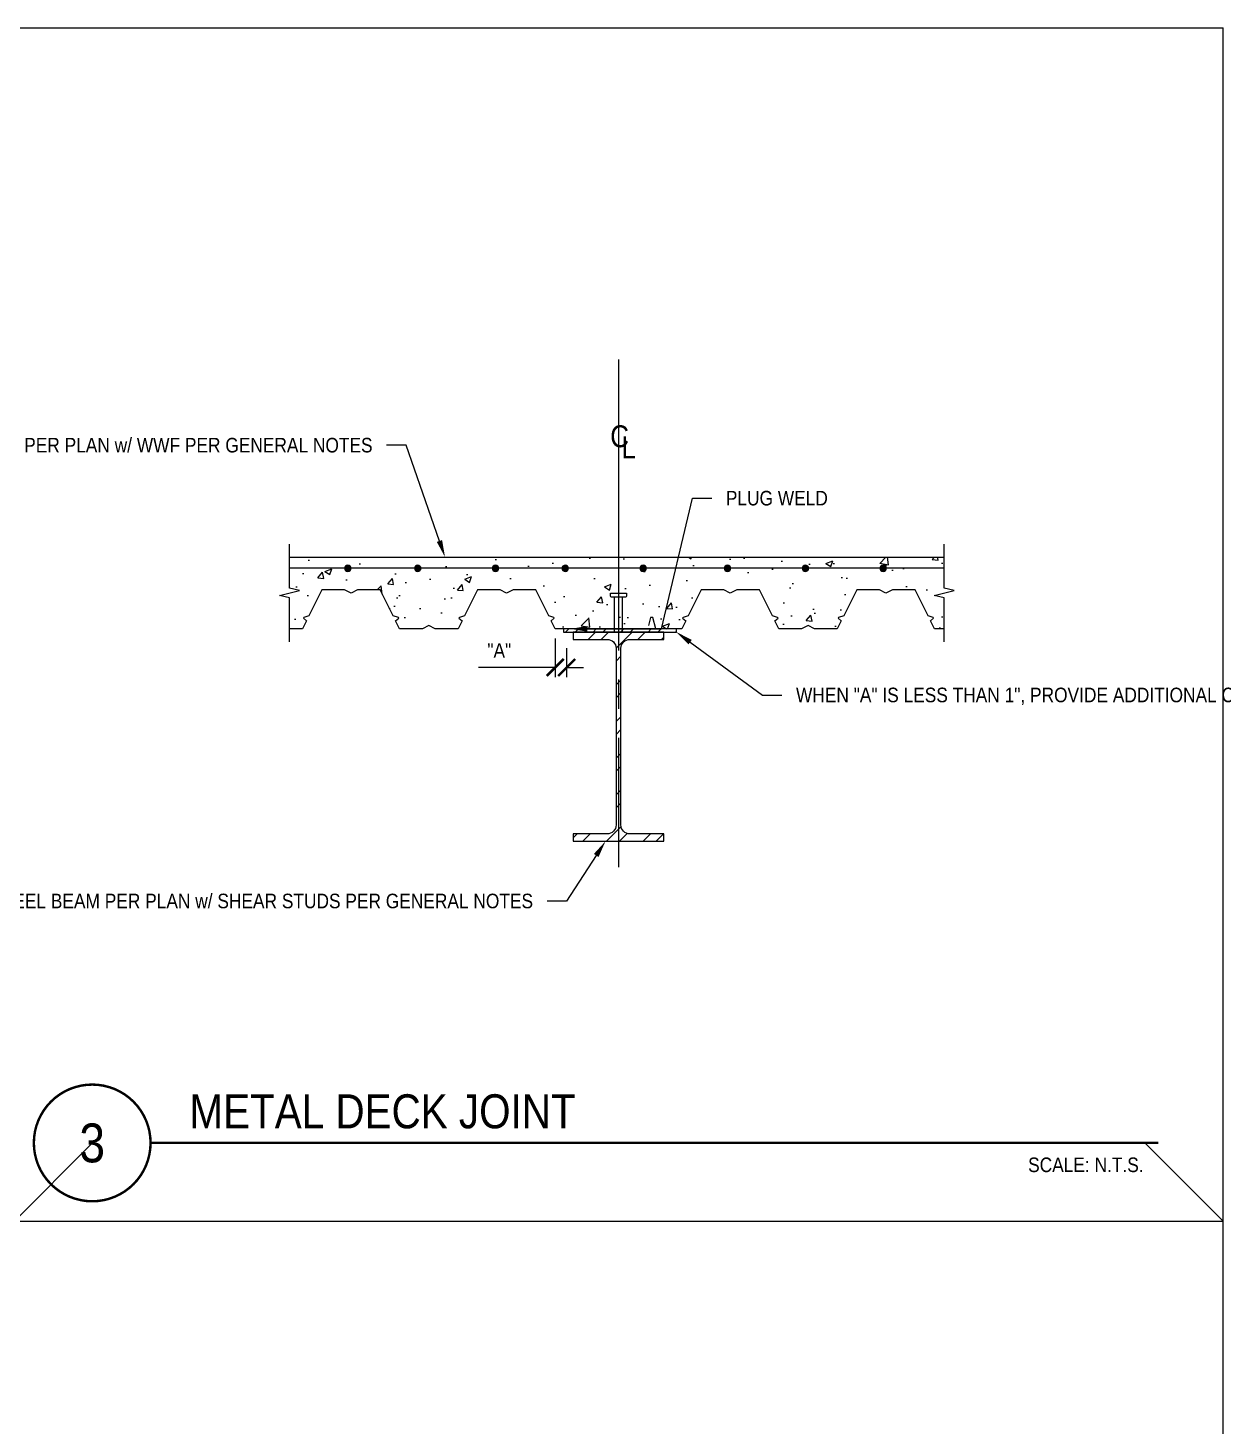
# Model space of a CAD drawing. Header units: inches. Extents: x -16404 to 14624, y -1591 to 16152.
# Drawn here: x -15517.6 to -15425.4, y 7884.2 to 7992 of the extents above; entities that cross this region are included whole.
import ezdxf
from ezdxf import colors
from ezdxf.entities.mleader import LeaderData, LeaderLine
from ezdxf.enums import TextEntityAlignment as Align
from ezdxf.math import Vec2, Vec3

# ---------------------------------------------------------------- set-up
doc = ezdxf.new("R2010")
doc.units = ezdxf.units.IN
doc.header["$LTSCALE"] = 24
doc.header["$MEASUREMENT"] = 0
doc.linetypes.add('CENTER2', pattern=[1.125, 0.75, -0.125, 0.125, -0.125])
doc.linetypes.add('DASHED2', pattern=[0.375, 0.25, -0.125])
doc.layers.get('0').update_dxf_attribs({"linetype": 'CONTINUOUS'})
doc.layers.get('DefPoints').update_dxf_attribs({"color": 251, "linetype": 'CONTINUOUS'})
for name, color, linetype in [('S-ANNO-DIMS', 2, 'CONTINUOUS'), ('S-ANNO-NOTE', 4, 'CONTINUOUS'), ('S-BOLT', 2, 'CONTINUOUS'), ('S-BREAK', 2, 'CONTINUOUS'), ('S-CONC', 4, 'CONTINUOUS'), ('S-GRID', 1, 'CENTER2'), ('S-REBAR', 7, 'CONTINUOUS'), ('S-STEEL', 4, 'CONTINUOUS')]:
    doc.layers.add(name, color=color, linetype=linetype)
doc.layers.add('S-ANNO-GRID-NONPLOT', color=251, linetype='CONTINUOUS', plot=False)
doc.layers.add('S-HATCH1', color=1, linetype='CONTINUOUS', transparency=0.5)
doc.layers.add('S-HATCH2', color=2, linetype='CONTINUOUS', transparency=0.5)
doc.styles.add('Arial', font='arial.ttf', dxfattribs={"width": 0.85})
doc.dimstyles.new('DIM-12$0', dxfattribs={"dimscale": 12, "dimtxt": 0.09375, "dimasz": 0.109375, "dimexe": 0.0625, "dimexo": 0.0625, "dimgap": 0.0625, "dimtad": 1, "dimdec": 4, "dimzin": 11, "dimdsep": 46, "dimlunit": 4, "dimtxsty": 'Arial', "dimblk": 'ARCHTICK', "dimblk1": 'ARCHTICK', "dimblk2": 'ARCHTICK', "dimsah": 1, "dimcen": 0.125, "dimdle": 0.0625, "dimclrd": 256, "dimclre": 256, "dimclrt": 4, "dimadec": 0, "dimazin": 0, "dimtfac": 0.75, "dimtdec": 4, "dimtofl": 0, "dimtmove": 0, "dimatfit": 3, "dimldrblk": 'ARCHTICK', "dimfxl": 1, "dimfrac": 1, "dimtolj": 1, "dimtzin": 11, "dimarcsym": 0})

# ---------------------------------------------------------------- blocks, each defined once
blk = doc.blocks.new('*U332')
at = {"const_width": 0.1875}
for points in [[(-4.5, 1.2e-15, -1), (4.5, 0, 3.732050807568882)], [(-4.5, 0, 1), (4.5, 0, -3.732050807568882)]]:
    blk.add_lwpolyline(points, format="xyb", dxfattribs=at)
blk.add_lwpolyline([(4.5, 0), (82.20909887525063, 0)], dxfattribs=at)
blk.add_circle((0, 0), 4.5)
at = {"style": 'Arial', "width": 0.85}
for tag, p in [('DWG_TITLE_1', (7.5, 6.1875)), ('DWG_TITLE_2', (7.5, 2.4375))]:
    blk.add_attdef(tag, text='', height=2.625, dxfattribs=at).set_placement(p, align=Align.MIDDLE_LEFT)
blk.add_attdef('#', text='', height=3, dxfattribs=at).set_placement((0, 0), align=Align.MIDDLE_CENTER)
blk.add_attdef('SCALE', text='', height=1.125, dxfattribs=at).set_placement((81.08409887525063, -1.125), align=Align.TOP_RIGHT)
blk = doc.blocks.new('CL-V12')
at = {"layer": 'DefPoints'}
blk.add_line((0, 5.936025320726912), (0, -5.936025320726912), dxfattribs=at)
at = {"layer": 'S-ANNO-NOTE', "color": 4, "char_height": 1.6875, "attachment_point": 5, "style": 'Arial'}
for s, insert, width in [('C', (0.0879226104952977, 0), 1.384716916780355), ('L', (0.7932882397290086, -0.8449597052604076), 1.059878922237381)]:
    blk.add_mtext(s, dxfattribs=dict(at, insert=insert, width=width))
blk = doc.blocks.new('_ARCHTICK')
at = {"color": 0, "linetype": 'ByBlock', "const_width": 0.15}
blk.add_lwpolyline([(-0.5, -0.5), (0.5, 0.5)], dxfattribs=at)
blk = doc.blocks.new('*D1039')
at = {"layer": 'DefPoints', "color": 0, "transparency": 16777216}
for p in [(-15476.9295603538, 7945.664636084678), (-15476.0545603538, 7944.914636084678), (-15476.0545603538, 7942.681865261008)]:
    blk.add_point(p, dxfattribs=at)
at = {"layer": 'S-ANNO-DIMS', "lineweight": -2, "transparency": 16777216}
for p, q in [((-15476.9295603538, 7944.914636084678), (-15476.9295603538, 7941.931865261008)), ((-15476.0545603538, 7944.164636084678), (-15476.0545603538, 7941.931865261008)), ((-15476.9295603538, 7942.681865261008), (-15482.85550726352, 7942.681865261008)), ((-15476.0545603538, 7942.681865261008), (-15474.7420603538, 7942.681865261008))]:
    blk.add_line(p, q, dxfattribs=at)
at = {"layer": 'S-ANNO-DIMS', "lineweight": -2, "transparency": 16777216, "xscale": 1.3125, "yscale": 1.3125, "zscale": 1.3125}
blk.add_blockref('_ARCHTICK', (-15476.9295603538, 7942.681865261008), dxfattribs=at)
at = {"layer": 'S-ANNO-DIMS', "lineweight": -2, "transparency": 16777216, "xscale": 1.3125, "yscale": 1.3125, "zscale": 1.3125, "rotation": 180}
blk.add_blockref('_ARCHTICK', (-15476.0545603538, 7942.681865261008), dxfattribs=at)
at = {"layer": 'S-ANNO-DIMS', "color": 4, "transparency": 16777216, "insert": (-15481.24775231809, 7943.994365261008), "char_height": 1.125, "attachment_point": 5, "style": 'Arial'}
blk.add_mtext('\\A1;"A"', dxfattribs=at)
blk = doc.blocks.new('_DotBlank')
at = {"color": 0, "lineweight": -2}
blk.add_line((-0.5, 0), (-1, 0), dxfattribs=at)
blk.add_circle((0, 0), 0.5, dxfattribs=at)
blk = doc.blocks.new('*U153')
h = blk.add_hatch(color=256)
h.dxf.hatch_style = 1
h.paths.add_polyline_path([(0.25, 1e-16, 1), (-0.25, 1e-16, 1)])
at = {"color": 0}
blk.add_circle((0, 1e-16), 0.25, dxfattribs=at)
blk = doc.blocks.new('W16x45')
at = {"layer": 'S-HATCH1'}
h = blk.add_hatch(dxfattribs=at)
h.set_pattern_fill('STEEL', color=256, scale=16, style=0)
h.set_pattern_definition([(45, (-250.4607083155943, -107.3444358688484), (-1.414213562373095, 1.414213562373095), []), (45, (-250.4607083155943, -106.3444358688484), (-1.414213562373095, 1.414213562373095), [])])
edge = h.paths.add_edge_path()
edge.add_line((3.499999743215994, -8.062499907108759), (3.499999743215994, -7.499999907108759))
edge.add_line((3.499999743215994, -7.499999907108759), (0.8749997432159944, -7.499999907108759))
edge.add_arc((0.8749997432159944, -6.812499907108759), 0.6875, 180, 270, ccw=False)
edge.add_line((0.1874997432159944, -6.812499907108759), (0.1874997432159944, 6.812500092891241))
edge.add_arc((0.8749997432159944, 6.812500092891241), 0.6875, 90, 180, ccw=False)
edge.add_line((0.8749997432159944, 7.500000092891241), (3.499999743215994, 7.500000092891241))
edge.add_line((3.499999743215994, 7.500000092891241), (3.499999743215994, 8.062500092891241))
edge.add_line((3.499999743215994, 8.062500092891241), (-3.500000256784006, 8.062500092891241))
edge.add_line((-3.500000256784006, 8.062500092891241), (-3.500000256784006, 7.500000092891241))
edge.add_line((-3.500000256784006, 7.500000092891241), (-0.8750002567840056, 7.500000092891241))
edge.add_arc((-0.8750002567840056, 6.812500092891241), 0.6875, 0, 90, ccw=False)
edge.add_line((-0.1875002567840056, 6.812500092891241), (-0.1875002567840056, -6.812499907108759))
edge.add_arc((-0.8750002567840056, -6.812499907108759), 0.6875, -90, 0, ccw=False)
edge.add_line((-0.8750002567840056, -7.499999907108759), (-3.500000256784006, -7.499999907108759))
edge.add_line((-3.500000256784006, -7.499999907108759), (-3.500000256784006, -8.062499907108759))
edge.add_line((-3.500000256784006, -8.062499907108759), (3.499999743215994, -8.062499907108759))
at = {"layer": 'S-STEEL'}
blk.add_lwpolyline([(3.499999743215994, -8.062499907108759), (3.499999743215994, -7.499999907108759), (0.8749997432159944, -7.499999907108759, -0.4142135623730958), (0.1874997432159944, -6.812499907108759), (0.1874997432159944, 6.812500092891241, -0.4142135623730958), (0.8749997432159944, 7.500000092891241), (3.499999743215994, 7.500000092891241), (3.499999743215994, 8.062500092891241), (-3.500000256784006, 8.062500092891241), (-3.500000256784006, 7.500000092891241), (-0.8750002567840056, 7.500000092891241, -0.4142135623730952), (-0.1875002567840056, 6.812500092891241), (-0.1875002567840056, -6.812499907108759, -0.4142135623730952), (-0.8750002567840056, -7.499999907108759), (-3.500000256784006, -7.499999907108759), (-3.500000256784006, -8.062499907108759)], format="xyb", close=True, dxfattribs=at)
blk = doc.blocks.new('Se_24x36_DETAILS_GRID')
for p, q in [((23.30227471881284, 23.00000000000006), (31.06969962508379, 23.00000000000005)), ((31.06969962508379, 15.33333333333339), (31.06969962508379, 23.00000000000007)), ((23.3022747188129, 15.33333333333344), (23.80227471883495, 15.8333333333556)), ((23.30227471881284, 15.33333333333338), (31.06969962508379, 15.33333333333338)), ((31.06969962508379, 7.66666666666672), (31.06969962508379, 15.33333333333339))]:
    blk.add_line(p, q)
at = {"linetype": 'DASHED2', "ltscale": 0.5}
blk.add_line((31.06969962508379, 15.33333333333338), (30.56969962506174, 15.83333333335554), dxfattribs=at)

msp = doc.modelspace()

# ---------------------------------------------------------------- hatches: boundary and pattern name
at = {"layer": 'S-HATCH1'}
h = msp.add_hatch(dxfattribs=at)
h.set_pattern_fill('STEEL', color=256, scale=12, style=0)
h.set_pattern_definition([(45, (-9637.694821989358, 5813.305022054275), (-1.060660171779821, 1.060660171779821), []), (45, (-9637.694821989358, 5814.055022054275), (-1.060660171779821, 1.060660171779821), [])])
h.paths.add_polyline_path([(-15476.30170258487, 7945.664636084678), (-15476.30170258487, 7945.414636084678), (-15467.58621825549, 7945.414636084678), (-15467.58621825549, 7945.664636084678)])
at = {"layer": 'S-HATCH2'}
h = msp.add_hatch(dxfattribs=at)
h.set_pattern_fill('AR-CONC', color=256, scale=0.75)
h.set_pattern_definition([(49.99999999999999, (-9637.694821989358, 5805.305022054275), (5.379451369505651, -0.4706410123694633), [0.5625, -6.1875]), (355, (-9637.694821989358, 5805.305022054275), (-1.0406350020975, 5.641441002750089), [0.45, -4.949999999999999]), (100.45144446, (-9637.246534381859, 5805.265801974276), (4.33881635045334, 5.170799932264721), [0.4780514399999992, -5.258565839999987]), (46.18420000000001, (-9637.694821989358, 5806.805022054275), (8.004309980036792, -1.241394605948074), [0.84375, -9.28125]), (96.63563549, (-9637.027796401859, 5806.701572251775), (7.009964592556713, 7.305889505809128), [0.7170775650000001, -7.887853199999999]), (351.1841639899999, (-9637.694821989358, 5806.805022054275), (7.009964587910798, 7.305889502024926), [0.675, -7.4250000075]), (21, (-9636.944821989358, 5806.430022054275), (4.476802890888463, -3.019641679990041), [0.5625, -6.1875]), (326.0000000000001, (-9636.944821989358, 5806.430022054275), (1.824864989411863, 5.438625337851398), [0.45, -4.949999999999999]), (71.45144474, (-9636.571755084358, 5806.178385249275), (6.301667825474784, 2.418983646047653), [0.4780514250000001, -5.258565839999999]), (37.50000000000001, (-9637.694821989358, 5805.305022054275), (0.09119891487968002, 2.496703903734836), [0, -4.89, 0, -5.025, 0, -4.96875]), (7.499999999999999, (-9637.694821989358, 5805.305022054275), (1.973021530816115, 2.958087839117702), [0, -2.865, 0, -4.7775, 0, -1.89375]), (327.5, (-9639.367321989359, 5805.305022054275), (4.003668271293067, -0.1691615380078482), [0, -1.875, 0, -5.85, 0, -7.762499999999999]), (317.5, (-9640.117321989359, 5805.305022054275), (4.373896270067897, 0.750787367492383), [0, -2.4375, 0, -3.885, 0, -5.512499999999999])])
h.paths.add_polyline_path([(-15477.23836318768, 7946.282241752436), (-15476.9295603538, 7945.664636084678), (-15475.1795603538, 7945.664636084678), (-15467.58621825549, 7945.664636084678), (-15467.1795603538, 7945.664636084678), (-15466.87075751992, 7946.282241752436), (-15467.10650098815, 7946.481575209225), (-15467.07747055043, 7946.539636084678), (-15466.67497831448, 7946.673800163327), (-15465.6795603538, 7948.664636084678), (-15463.9295603538, 7948.664636084678), (-15463.4295603538, 7948.414636084678), (-15462.9295603538, 7948.664636084678), (-15461.1795603538, 7948.664636084678), (-15460.18414239313, 7946.673800163327), (-15459.71157752065, 7946.51627853917), (-15459.98836318768, 7946.282241752436), (-15459.6795603538, 7945.664636084678), (-15457.9295603538, 7945.664636084678), (-15457.4295603538, 7945.914636084678), (-15456.9295603538, 7945.664636084678), (-15455.1795603538, 7945.664636084678), (-15454.87075751992, 7946.282241752436), (-15455.10650098815, 7946.481575209225), (-15455.07747055043, 7946.539636084678), (-15454.67497831448, 7946.673800163327), (-15453.6795603538, 7948.664636084678), (-15451.9295603538, 7948.664636084678), (-15451.4295603538, 7948.414636084678), (-15450.9295603538, 7948.664636084678), (-15449.1795603538, 7948.664636084678), (-15448.18414239313, 7946.673800163327), (-15447.71157752065, 7946.51627853917), (-15447.98836318768, 7946.282241752436), (-15447.6795603538, 7945.664636084678), (-15446.93716456373, 7945.664636084678), (-15446.93716456373, 7948.050951221468), (-15447.71551575668, 7948.240238003817), (-15446.15881337078, 7948.618811568519), (-15446.93716456373, 7948.808098350865), (-15446.93716456373, 7951.194413496897), (-15497.42956579854, 7951.199267135372), (-15497.42956579854, 7948.81295198934), (-15496.6512146056, 7948.623665206994), (-15498.20791699149, 7948.245091642292), (-15497.42956579854, 7948.055804859942), (-15497.42956579854, 7945.664636084678), (-15496.4295603538, 7945.664636084678), (-15496.12075751992, 7946.282241752436), (-15496.35650098815, 7946.481575209225), (-15496.32747055043, 7946.539636084678), (-15495.92497831448, 7946.673800163327), (-15494.9295603538, 7948.664636084678), (-15493.1795603538, 7948.664636084678), (-15492.6795603538, 7948.414636084678), (-15492.1795603538, 7948.664636084678), (-15490.4295603538, 7948.664636084678), (-15489.43414239313, 7946.673800163327), (-15488.96157752065, 7946.51627853917), (-15489.23836318768, 7946.282241752436), (-15488.9295603538, 7945.664636084678), (-15487.1795603538, 7945.664636084678), (-15486.6795603538, 7945.914636084678), (-15486.1795603538, 7945.664636084678), (-15484.4295603538, 7945.664636084678), (-15484.12075751992, 7946.282241752436), (-15484.35650098815, 7946.481575209225), (-15484.32747055043, 7946.539636084678), (-15483.92497831448, 7946.673800163327), (-15482.9295603538, 7948.664636084678), (-15481.1795603538, 7948.664636084678), (-15480.6795603538, 7948.414636084678), (-15480.1795603538, 7948.664636084678), (-15478.4295603538, 7948.664636084678), (-15477.43414239313, 7946.673800163327), (-15476.96157752065, 7946.51627853917)])

# ---------------------------------------------------------------- linework, layer by layer
at = {"layer": 'S-BOLT', "color": 4}
for p, q in [((-15472.3670603538, 7945.414636084678), (-15472.3670603538, 7948.102136084678)), ((-15471.7420603538, 7945.414636084678), (-15471.7420603538, 7948.102136084678))]:
    msp.add_line(p, q, dxfattribs=at)
msp.add_lwpolyline([(-15471.4295603538, 7948.414636084678), (-15471.4295603538, 7948.414636084678), (-15471.4295603538, 7948.195886084678, -0.414213562373095), (-15471.5233103538, 7948.102136084678), (-15472.5858103538, 7948.102136084678, -0.414213562373095), (-15472.6795603538, 7948.195886084678), (-15472.6795603538, 7948.414636084678)], format="xyb", close=True, dxfattribs=at)
at = {"layer": 'S-BREAK'}
for points in [[(-15497.42956579854, 7944.669489723153), (-15497.42956579854, 7948.055804859942), (-15498.20791699149, 7948.245091642292), (-15496.6512146056, 7948.623665206994), (-15497.42956579854, 7948.81295198934), (-15497.42956579854, 7952.199267126131)], [(-15446.93716456373, 7944.664636084678), (-15446.93716456373, 7948.050951221468), (-15447.71551575668, 7948.240238003817), (-15446.15881337078, 7948.618811568519), (-15446.93716456373, 7948.808098350865), (-15446.93716456373, 7952.194413487657)]]:
    msp.add_lwpolyline(points, dxfattribs=at)
at = {"layer": 'S-CONC', "linetype": 'Continuous'}
msp.add_line((-15497.42956579854, 7951.199267135372), (-15446.93716456373, 7951.194413496897), dxfattribs=at)
at = {"layer": 'S-GRID', "color": 1, "linetype": 'CENTER2', "ltscale": 0.75}
msp.add_line((-15472.0545603538, 7957.501279433901), (-15472.0545603538, 7927.289636084678), dxfattribs=at)
at = {"layer": 'S-REBAR'}
msp.add_line((-15446.93716655022, 7950.331906362465), (-15497.4295638006, 7950.331790070256), dxfattribs=at)
at = {"layer": 'S-STEEL'}
for points in [[(-15475.1795603538, 7945.664636084678), (-15475.1795603538, 7945.664636084678), (-15476.9295603538, 7945.664636084678), (-15477.23836318768, 7946.282241752436), (-15477.00261971945, 7946.481575209225), (-15477.03165015718, 7946.539636084678), (-15477.43414239313, 7946.673800163327), (-15478.4295603538, 7948.664636084678), (-15480.1795603538, 7948.664636084678), (-15480.6795603538, 7948.414636084678), (-15481.1795603538, 7948.664636084678), (-15482.9295603538, 7948.664636084678), (-15483.92497831448, 7946.673800163327), (-15484.32747055043, 7946.539636084678), (-15484.35650098815, 7946.481575209225), (-15484.12075751992, 7946.282241752436), (-15484.4295603538, 7945.664636084678), (-15486.1795603538, 7945.664636084678), (-15486.6795603538, 7945.914636084678), (-15487.1795603538, 7945.664636084678), (-15488.9295603538, 7945.664636084678), (-15489.23836318768, 7946.282241752436), (-15489.00261971945, 7946.481575209225), (-15489.03165015718, 7946.539636084678), (-15489.43414239313, 7946.673800163327), (-15490.4295603538, 7948.664636084678), (-15492.1795603538, 7948.664636084678), (-15492.6795603538, 7948.414636084678), (-15493.1795603538, 7948.664636084678), (-15494.9295603538, 7948.664636084678), (-15495.92497831448, 7946.673800163327), (-15496.32747055043, 7946.539636084678), (-15496.35650098815, 7946.481575209225), (-15496.12075751992, 7946.282241752436), (-15496.4295603538, 7945.664636084678), (-15497.4295603538, 7945.664636084678)], [(-15446.93716999728, 7945.664636084678), (-15447.6795603538, 7945.664636084678), (-15447.98836318768, 7946.282241752436), (-15447.75261971945, 7946.481575209225), (-15447.78165015718, 7946.539636084678), (-15448.18414239313, 7946.673800163327), (-15449.1795603538, 7948.664636084678), (-15450.9295603538, 7948.664636084678), (-15451.4295603538, 7948.414636084678), (-15451.9295603538, 7948.664636084678), (-15453.6795603538, 7948.664636084678), (-15454.67497831448, 7946.673800163327), (-15455.07747055043, 7946.539636084678), (-15455.10650098815, 7946.481575209225), (-15454.87075751992, 7946.282241752436), (-15455.1795603538, 7945.664636084678), (-15456.9295603538, 7945.664636084678), (-15457.4295603538, 7945.914636084678), (-15457.9295603538, 7945.664636084678), (-15459.6795603538, 7945.664636084678), (-15459.98836318768, 7946.282241752436), (-15459.75261971945, 7946.481575209225), (-15459.78165015718, 7946.539636084678), (-15460.18414239313, 7946.673800163327), (-15461.1795603538, 7948.664636084678), (-15462.9295603538, 7948.664636084678), (-15463.4295603538, 7948.414636084678), (-15463.9295603538, 7948.664636084678), (-15465.6795603538, 7948.664636084678), (-15466.67497831448, 7946.673800163327), (-15467.07747055043, 7946.539636084678), (-15467.10650098815, 7946.481575209225), (-15466.87075751992, 7946.282241752436), (-15467.1795603538, 7945.664636084678), (-15469.1795603538, 7945.664636084678), (-15469.3983103538, 7946.539636084678), (-15469.5858103538, 7946.539636084678), (-15469.7420603538, 7945.914636084678)]]:
    msp.add_lwpolyline(points, dxfattribs=at)
msp.add_lwpolyline([(-15476.30170258487, 7945.664636084678), (-15476.30170258487, 7945.414636084678), (-15467.58621825549, 7945.414636084678), (-15467.58621825549, 7945.664636084678)], close=True, dxfattribs=at)

# ---------------------------------------------------------------- block references
at = {"layer": 'S-ANNO-GRID-NONPLOT', "xscale": 12, "yscale": 12, "zscale": 12}
msp.add_blockref('Se_24x36_DETAILS_GRID', (-15798.26811395953, 7715.999999999998), dxfattribs=at)
at = {"layer": 'S-ANNO-NOTE'}
msp.add_blockref('CL-V12', (-15472.0545603538, 7960.501884286531), dxfattribs=at)
msp.add_blockref('*U332', (-15512.64081733351, 7906.023060079288), dxfattribs=at).add_auto_attribs({'#': '3', 'DWG_TITLE_2': 'METAL DECK JOINT', 'SCALE': 'SCALE: N.T.S.'})
at = {"layer": 'S-REBAR', "linetype": 'ByBlock', "xscale": -1, "rotation": 180}
for p in [(-15492.9221828712, 7950.331799299906), (-15487.53941189166, 7950.331799299906), (-15481.53941189166, 7950.331799299906), (-15476.15664091211, 7950.331799299906), (-15470.15664091211, 7950.331799299906), (-15463.64148889592, 7950.331799299906), (-15457.64148889592, 7950.331799299906), (-15451.64148889592, 7950.331799299906)]:
    msp.add_blockref('*U153', p, dxfattribs=at)
at = {"layer": 'S-STEEL'}
msp.add_blockref('W16x45', (-15472.05456009702, 7937.352135991788), dxfattribs=at)

# ---------------------------------------------------------------- dimensions: what is measured, and where the dimension line sits
at = {"layer": 'S-ANNO-DIMS'}
dim = msp.add_linear_dim(base=(-15476.0545603538, 7942.681865261008), p1=(-15476.9295603538, 7945.664636084678), p2=(-15476.0545603538, 7944.914636084678), text='"A"', dimstyle='DIM-12$0', override={"dimsah": 0, "dimdle": 0}, dxfattribs=at)
dim.commit()
dim.dimension.update_dxf_attribs({"geometry": '*D1039', "text_midpoint": (-15481.24775231809, 7942.681865261008), "dimtype": 160})

# ---------------------------------------------------------------- leaders
at = {"layer": 'S-ANNO-NOTE'}
ml = msp.add_multileader_mtext('Standard', dxfattribs=at)
ml.set_content('\\A1;12 GA DECK REINF PLATE', color=4, style='Arial')
ml.set_leader_properties(color=2)
ml.build(insert=Vec2(0, 0))
ml.multileader.update_dxf_attribs({"dogleg_length": 0.36, "arrow_head_size": 1.3125, "scale": 12})
ctx = ml.context
ctx.base_point, ctx.scale, ctx.char_height, ctx.arrow_head_size, ctx.landing_gap_size, ctx.plane_origin = Vec3(-15636.79874341242, 7981.371549168324), 12, 1.125, 1.3125, 1.08, Vec3(-15678.6872797459, 8279.706371014388)
notes = []
notes.append((ctx, [(0, (1, 1, 0), (-15638.29874341242, 7981.371549168324), (1, 0), 1.500000000000007, [(0, [(-15646.74148178176, 7976.328093520176)], 0, [])])]))
ctx.mtext.insert, ctx.mtext.width, ctx.mtext.flow_direction = Vec3(-15635.71874341242, 7981.934049168324), 12.42261385603343, 5
ml = msp.add_multileader_mtext('Standard', dxfattribs=at)
ml.set_content('\\A1;CONCRETE SLAB-ON-DECK PER PLAN w/ WWF PER GENERAL NOTES', color=4, style='Arial')
ml.set_leader_properties(color=2)
ml.build(insert=Vec2(0, 0))
ml.multileader.update_dxf_attribs({"dogleg_length": 0.36, "arrow_head_size": 1.3125, "scale": 12})
ctx = ml.context
ctx.base_point, ctx.scale, ctx.char_height, ctx.arrow_head_size, ctx.landing_gap_size, ctx.plane_origin = Vec3(-15509.91727914899, 7959.819527636783), 12, 1.125, 1.3125, 1.08, Vec3(-15448.83246899788, 7657.484705790724)
ctx.text_align_type = 2
notes.append((ctx, [(0, (1, 1, 0), (-15488.43815397845, 7959.819527636783), (-1, 0), 1.500000000000007, [(0, [(-15485.42956579854, 7951.199267135372)], 0, [])])]))
ctx.mtext.insert, ctx.mtext.width, ctx.mtext.alignment, ctx.mtext.flow_direction = Vec3(-15491.01815397846, 7960.391620065161), 17.89690825375171, 3, 5
ml = msp.add_multileader_mtext('Standard', dxfattribs=at)
ml.set_content('\\A1;{\\C4;PLUG WELD}', color=4, style='Arial')
ml.set_leader_properties(color=2)
ml.build(insert=Vec2(0, 0))
ml.multileader.update_dxf_attribs({"dogleg_length": 0.36, "arrow_head_size": 1.3125, "scale": 12})
ctx = ml.context
ctx.base_point, ctx.scale, ctx.char_height, ctx.arrow_head_size, ctx.landing_gap_size, ctx.plane_origin = Vec3(-15464.85405896139, 7955.733367229956), 12, 1.125, 1.3125, 1.08, Vec3(-15504.65165715447, 8264.675944040282)
notes.append((ctx, [(0, (1, 1, 0), (-15466.35405896139, 7955.733367229956), (1, 0), 1.500000000000007, [(1, [(-15475.76386590192, 7945.664636084678), (-15468.72632923935, 7945.664636084678)], 0, [])])]))
ctx.mtext.insert, ctx.mtext.width, ctx.mtext.flow_direction = Vec3(-15463.77405896139, 7956.305459658334), 24.33205902032205, 5
ml = msp.add_multileader_mtext('Standard', dxfattribs=at)
ml.set_content('\\A1;(2)  CONTINUOUS #4 BARS', color=4, style='Arial')
ml.set_leader_properties(color=2)
ml.set_arrow_properties(name='DOTBLANK')
ml.build(insert=Vec2(0, 0))
ml.multileader.update_dxf_attribs({"dogleg_length": 0.36, "arrow_head_size": 1.3125, "scale": 12})
ctx = ml.context
ctx.base_point, ctx.scale, ctx.char_height, ctx.arrow_head_size, ctx.landing_gap_size, ctx.plane_origin = Vec3(-15562.76781999302, 7935.723789131392), 12, 1.125, 1.3125, 1.08, Vec3(-15607.97460563623, 8229.058610977452)
notes.append((ctx, [(0, (1, 1, 0), (-15564.26781999302, 7935.723789131392), (1, 0), 1.500000000000007, [(0, [(-15572.94392772943, 7951.013584284022)], 0, [])])]))
ctx.mtext.insert, ctx.mtext.width, ctx.mtext.flow_direction = Vec3(-15561.68781999302, 7936.295881559769), 12.3381343792633, 5
ml = msp.add_multileader_mtext('Standard', dxfattribs=at)
ml.set_content('\\A1;ROUGHENED CONSTRUCTION JOINT', color=4, style='Arial')
ml.set_leader_properties(color=2)
ml.build(insert=Vec2(0, 0))
ml.multileader.update_dxf_attribs({"dogleg_length": 0.36, "arrow_head_size": 1.3125, "scale": 12})
ctx = ml.context
ctx.base_point, ctx.scale, ctx.char_height, ctx.arrow_head_size, ctx.landing_gap_size, ctx.plane_origin = Vec3(-15562.76781999302, 7940.723789131392), 12, 1.125, 1.3125, 1.08, Vec3(-15607.97460563623, 8239.058610977452)
notes.append((ctx, [(0, (1, 1, 0), (-15564.26781999302, 7940.723789131392), (1, 0), 1.500000000000007, [(0, [(-15571.12151165323, 7949.766014284161)], 0, [])])]))
ctx.mtext.insert, ctx.mtext.width, ctx.mtext.flow_direction = Vec3(-15561.68781999302, 7941.295881559768), 14.97532315825375, 5
ml = msp.add_multileader_mtext('Standard', dxfattribs=at)
ml.set_content('\\A1;CONTRACTOR TO PROVIDE SHORING AS REQUIRED', color=4, style='Arial')
ml.set_leader_properties(color=2)
ml.build(insert=Vec2(0, 0))
ml.multileader.update_dxf_attribs({"dogleg_length": 0.36, "arrow_head_size": 1.3125, "scale": 12})
ctx = ml.context
ctx.base_point, ctx.scale, ctx.char_height, ctx.arrow_head_size, ctx.landing_gap_size, ctx.plane_origin = Vec3(-15562.76781999302, 7932.723789131392), 12, 1.125, 1.3125, 1.08, Vec3(-15607.97460563623, 8236.058610977452)
notes.append((ctx, [(0, (1, 1, 0), (-15564.26781999302, 7932.723789131392), (1, 0), 1.500000000000007, [(0, [(-15572.87750883556, 7946.20907050563)], 0, [])])]))
ctx.mtext.insert, ctx.mtext.width, ctx.mtext.flow_direction = Vec3(-15561.68781999302, 7933.330030604789), 12.54621333560709, 5
ml = msp.add_multileader_mtext('Standard', dxfattribs=at)
ml.set_content('\\A1;WHEN "A" IS LESS THAN 1", PROVIDE ADDITIONAL CLOSURE PLATE', color=4, style='Arial')
ml.set_leader_properties(color=2)
ml.build(insert=Vec2(0, 0))
ml.multileader.update_dxf_attribs({"dogleg_length": 0.36, "arrow_head_size": 1.3125, "scale": 12})
ctx = ml.context
ctx.base_point, ctx.scale, ctx.char_height, ctx.arrow_head_size, ctx.landing_gap_size, ctx.plane_origin = Vec3(-15459.44487151125, 7940.556554277834), 12, 1.125, 1.3125, 1.08, Vec3(-15504.65165715447, 8238.891376123895)
notes.append((ctx, [(0, (1, 1, 0), (-15460.94487151125, 7940.556554277834), (1, 0), 1.500000000000007, [(0, [(-15467.58621825549, 7945.414636084678)], 0, [])])]))
ctx.mtext.insert, ctx.mtext.width, ctx.mtext.flow_direction = Vec3(-15458.36487151125, 7941.128646706212), 16.32359652114597, 5
ml = msp.add_multileader_mtext('Standard', dxfattribs=at)
ml.set_content('\\A1;STEEL BEAM PER PLAN w/ SHEAR STUDS PER GENERAL NOTES', color=4, style='Arial')
ml.set_leader_properties(color=2)
ml.build(insert=Vec2(0, 0))
ml.multileader.update_dxf_attribs({"dogleg_length": 0.36, "arrow_head_size": 1.3125, "scale": 12})
ctx = ml.context
ctx.base_point, ctx.scale, ctx.char_height, ctx.arrow_head_size, ctx.landing_gap_size, ctx.plane_origin = Vec3(-15494.61938403849, 7924.669375583267), 12, 1.125, 1.3125, 1.08, Vec3(-15436.45746355314, 8223.004197429327)
ctx.text_align_type = 2
notes.append((ctx, [(0, (1, 1, 0), (-15476.06314853372, 7924.669375583267), (-1, 0), 1.500000000000007, [(0, [(-15473.0545603538, 7929.289636084678)], 0, [])])]))
ctx.mtext.insert, ctx.mtext.width, ctx.mtext.alignment, ctx.mtext.flow_direction = Vec3(-15478.64314853372, 7925.241468011644), 15.01054655525239, 3, 5
for ctx, leaders in notes:
    for number, flags, end, landing, length, lines in leaders:
        leader = LeaderData()
        leader.index, (leader.has_last_leader_line, leader.has_dogleg_vector, leader.attachment_direction) = number, flags
        leader.last_leader_point, leader.dogleg_vector, leader.dogleg_length = Vec3(end), Vec3(landing), length
        for number, points, colour, breaks in lines:
            line = LeaderLine()
            line.index, line.vertices, line.color, line.breaks = number, Vec3.list(points), colors.encode_raw_color(colour), breaks
            leader.lines.append(line)
        ctx.leaders.append(leader)

doc.saveas('drawing.dxf')
